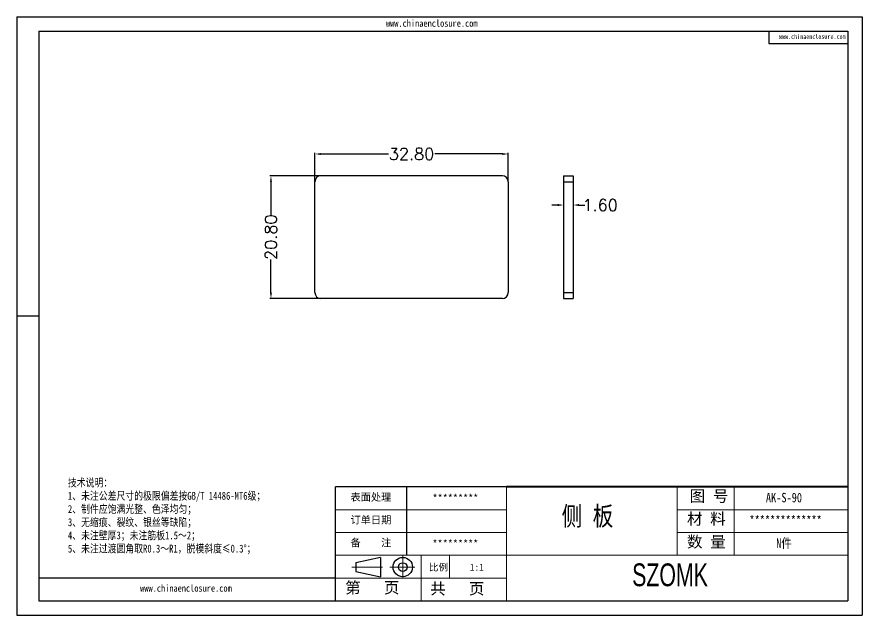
# Model space of a CAD drawing. Header units: inches. Extents: x 3700 to 4563, y 1353 to 2328.
# Drawn here: x 4419.5 to 4562.9, y 1353.2 to 1454.6 of the extents above; entities that cross this region are included whole.
import ezdxf

# ---------------------------------------------------------------- set-up
doc = ezdxf.new("R2010")
doc.units = ezdxf.units.IN
doc.header["$LTSCALE"] = 0.5
doc.linetypes.add('CENTER2', pattern=[28.575, 19.05, -3.175, 3.175, -3.175])
doc.layers.add('文字', color=81, linetype='Continuous')
for name, color, linetype, lineweight in [('粗实线', 7, 'Continuous', 30), ('细实线', 3, 'Continuous', 9), ('细点划线', 2, 'CENTER2', 9)]:
    doc.layers.add(name, color=color, linetype=linetype, lineweight=lineweight)
doc.styles.get("Standard").update_dxf_attribs({"font": 'txt', "bigfont": 'gbcbig.shx'})
doc.styles.add('宋体', font='', dxfattribs={"width": 0.8, "height": 3.5})
doc.styles.add('长仿宋', font='', dxfattribs={"width": 0.7, "height": 4})
doc.styles.get('宋体').set_extended_font_data('SimSun')
doc.styles.get('长仿宋').set_extended_font_data('SimSun')
doc.dimstyles.new('2.5', dxfattribs={"dimtxt": 2, "dimasz": 1, "dimexe": 0.18, "dimexo": 0.0625, "dimgap": 0.09, "dimtad": 0, "dimzin": 0, "dimdsep": 46, "dimtxsty": 'Standard', "dimcen": 1, "dimclrd": 3, "dimclre": 3, "dimadec": 0, "dimazin": 2, "dimtfac": 1, "dimtofl": 0, "dimtmove": 0, "dimatfit": 3, "dimfxl": 1, "dimtolj": 1, "dimtzin": 0, "dimarcsym": 0})

# ---------------------------------------------------------------- blocks, each defined once
blk = doc.blocks.new('*D165')
at = {"color": 3, "lineweight": -2}
for p, q in [((4470.09, 1426.69), (4470.09, 1431.51)), ((4471.09, 1431.33), (4482.57, 1431.33)), ((4501.89, 1431.33), (4490.41, 1431.33)), ((4502.89, 1426.69), (4502.89, 1431.51))]:
    blk.add_line(p, q, dxfattribs=at)
at = {"color": 3}
for points in [[(4471.09, 1431.49), (4471.09, 1431.16), (4470.09, 1431.33)], [(4501.89, 1431.49), (4501.89, 1431.16), (4502.89, 1431.33)]]:
    blk.add_solid(points, dxfattribs=at)
at = {"layer": 'Defpoints', "color": 0}
for p in [(4470.09, 1431.33), (4470.09, 1426.63), (4502.89, 1426.63)]:
    blk.add_point(p, dxfattribs=at)
at = {"color": 0, "insert": (4486.49, 1431.33), "char_height": 2, "attachment_point": 5}
blk.add_mtext('\\A1;32.80', dxfattribs=at)
blk = doc.blocks.new('*D166')
at = {"color": 3, "lineweight": -2}
for p, q in [((4471.4, 1427.63), (4462.45, 1427.63)), ((4462.63, 1426.63), (4462.63, 1420.98)), ((4462.63, 1407.83), (4462.63, 1413.47)), ((4471.4, 1406.83), (4462.45, 1406.83))]:
    blk.add_line(p, q, dxfattribs=at)
at = {"color": 3}
for points in [[(4462.47, 1426.63), (4462.8, 1426.63), (4462.63, 1427.63)], [(4462.47, 1407.83), (4462.8, 1407.83), (4462.63, 1406.83)]]:
    blk.add_solid(points, dxfattribs=at)
at = {"layer": 'Defpoints', "color": 0}
for p in [(4471.46, 1427.63), (4462.63, 1406.83), (4471.46, 1406.83)]:
    blk.add_point(p, dxfattribs=at)
at = {"color": 0, "insert": (4462.63, 1417.23), "char_height": 2, "attachment_point": 5, "rotation": 90}
blk.add_mtext('\\A1;20.80', dxfattribs=at)
blk = doc.blocks.new('*D167')
at = {"color": 3, "lineweight": -2}
for p, q in [((4511.29, 1422.68), (4510.29, 1422.68)), ((4512.29, 1422.91), (4512.29, 1422.5)), ((4513.89, 1422.91), (4513.89, 1422.5)), ((4514.89, 1422.68), (4515.89, 1422.68))]:
    blk.add_line(p, q, dxfattribs=at)
at = {"color": 3}
for points in [[(4511.29, 1422.85), (4511.29, 1422.51), (4512.29, 1422.68)], [(4514.89, 1422.85), (4514.89, 1422.51), (4513.89, 1422.68)]]:
    blk.add_solid(points, dxfattribs=at)
at = {"layer": 'Defpoints', "color": 0}
for p in [(4512.29, 1422.97), (4513.89, 1422.97), (4513.89, 1422.68)]:
    blk.add_point(p, dxfattribs=at)
at = {"color": 0, "insert": (4518.48, 1422.68), "char_height": 2, "attachment_point": 5}
blk.add_mtext('\\A1;1.60', dxfattribs=at)

msp = doc.modelspace()

# ---------------------------------------------------------------- linework, layer by layer
for p, q in [((4419.526, 1454.567), (4562.928, 1454.567)), ((4419.526, 1454.567), (4419.526, 1353.172)), ((4562.928, 1454.567), (4562.928, 1353.172)), ((4423.237, 1452.152), (4560.514, 1452.152)), ((4423.237, 1452.152), (4423.237, 1355.586)), ((4547.102, 1452.152), (4547.102, 1450.057)), ((4560.514, 1452.152), (4560.514, 1355.586)), ((4547.102, 1450.057), (4560.514, 1450.057)), ((4501.889, 1427.627), (4471.089, 1427.627)), ((4512.293, 1427.627), (4512.293, 1406.827)), ((4512.293, 1427.627), (4513.893, 1427.627)), ((4513.893, 1427.627), (4513.893, 1406.827)), ((4470.089, 1407.827), (4470.089, 1426.627)), ((4502.889, 1426.627), (4502.889, 1407.827)), ((4512.293, 1426.627), (4513.893, 1426.627)), ((4501.889, 1406.827), (4471.089, 1406.827)), ((4512.293, 1407.827), (4513.893, 1407.827)), ((4512.293, 1406.827), (4513.893, 1406.827)), ((4423.237, 1403.869), (4419.526, 1403.869)), ((4419.526, 1400.114), (4419.526, 1353.172)), ((4502.574, 1374.899), (4473.604, 1374.899)), ((4473.604, 1355.586), (4473.604, 1374.899)), ((4485.675, 1363.311), (4485.675, 1374.899)), ((4473.604, 1359.448), (4423.237, 1359.448)), ((4423.237, 1355.586), (4560.514, 1355.586)), ((4419.526, 1353.172), (4562.928, 1353.172)), ((4419.526, 1353.172), (4485.916, 1353.172))]:
    msp.add_line(p, q)
for centre, start, end in [((4471.089, 1426.627), 90, 180), ((4501.889, 1426.627), 0, 90), ((4471.089, 1407.827), 180, 270), ((4501.889, 1407.827), 270, 0)]:
    msp.add_arc(centre, 1, start, end)
at = {"layer": '粗实线', "color": 7, "lineweight": 40}
msp.add_line((4560.514, 1374.899), (4502.574, 1374.899), dxfattribs=at)
at = {"layer": '粗实线', "color": 7}
for p, q in [((4481.238, 1362.95), (4477.017, 1362.055)), ((4481.238, 1362.95), (4481.238, 1359.642)), ((4477.017, 1362.055), (4477.017, 1360.563)), ((4477.017, 1360.563), (4481.238, 1359.642))]:
    msp.add_line(p, q, dxfattribs=at)
for radius in [1.641, 0.746]:
    msp.add_circle((4484.994, 1361.309), radius, dxfattribs=at)
at = {"layer": '细实线', "color": 7}
for p, q in [((4502.574, 1374.899), (4502.574, 1355.586)), ((4531.544, 1374.899), (4531.544, 1363.311)), ((4541.201, 1374.899), (4541.201, 1363.392)), ((4502.574, 1371.036), (4473.604, 1371.036)), ((4560.514, 1371.036), (4531.544, 1371.036)), ((4502.574, 1367.174), (4473.604, 1367.174)), ((4560.514, 1367.174), (4531.544, 1367.174)), ((4560.514, 1363.311), (4473.604, 1363.311)), ((4488.089, 1363.311), (4488.089, 1355.586)), ((4492.917, 1363.311), (4492.917, 1359.448)), ((4502.574, 1359.448), (4473.604, 1359.448))]:
    msp.add_line(p, q, dxfattribs=at)
at = {"layer": '细点划线', "color": 7}
for p, q in [((4484.994, 1363.198), (4484.994, 1359.448)), ((4476.344, 1361.309), (4481.561, 1361.309)), ((4482.8, 1361.309), (4487.041, 1361.309))]:
    msp.add_line(p, q, dxfattribs=at)

# ---------------------------------------------------------------- texts
at = {"char_height": 1.2703, "width": 721.97765, "attachment_point": 1}
for s, insert in [('{\\fSimHei|b0|i0|c134|p49;表面处理}', (4476.123, 1373.803)), ('{\\fSimHei|b0|i0|c134|p49;*********}', (4490.036, 1373.64)), ('{\\fSimHei|b0|i0|c134|p49;订单日期}', (4476.123, 1369.94)), ('{\\fSimHei|b0|i0|c134|p49;备    注}', (4476.123, 1366.078)), ('{\\fSimHei|b0|i0|c134|p49;*********}', (4490.036, 1365.914))]:
    msp.add_mtext(s, dxfattribs=dict(at, insert=insert))
at = {"layer": '文字', "color": 0, "attachment_point": 1, "style": '宋体'}
for s, insert, char_height, width in [('www.chinaenclosure.com', (4482.14, 1454.08), 1.18026, 20.73604), ('www.chinaenclosure.com', (4548.83, 1451.622), 0.78684, 13.82402), ('{\\H1.111x;技术说明：\\P1、未注公差尺寸的极限偏差按GB/T 14486-MT6级；\\P2、制件应饱满光整、色泽均匀；\\P3、无缩痕、裂纹、银丝等缺陷；\\P4、未注壁厚3；未注筋板1.5～2；\\P5、未注过渡圆角取R0.3～R1，脱模斜度≤0.3%%D；}', (4428.184, 1376.293), 1.20708, 36.34446), ('{\\H1.111x;AK-S-90}', (4546.605, 1373.89), 1.4485, 16.7463), ('侧 板', (4511.95, 1371.564), 3.2189, 41.15236), ('{\\H1.111x;**************}', (4543.819, 1370.027), 1.4485, 16.7463), ('{\\H1.111x;N件}', (4548.357, 1366.165), 1.4485, 16.7463), ('www.chinaenclosure.com', (4440.438, 1358.318), 1.18026, 20.73604)]:
    msp.add_mtext(s, dxfattribs=dict(at, insert=insert, char_height=char_height, width=width))
at = {"layer": '粗实线', "insert": (4523.913, 1361.928), "char_height": 3.86267, "width": 43.31601, "attachment_point": 1, "style": '长仿宋'}
msp.add_mtext('{\\fSTXinwei|b0|i0|c134|p2;SZOMK}', dxfattribs=at)
at = {"layer": '细实线', "color": 7, "attachment_point": 1}
for s, insert, char_height, width in [('{\\fSimSun|b0|i0|c134|p54;图 号}', (4533.668, 1374.313), 1.93133, 9.65667), ('{\\fSimSun|b0|i0|c134|p54;材 料   }', (4533.21, 1370.45), 1.93133, 9.65667), ('{\\fSimSun|b0|i0|c134|p54;数 量}', (4533.219, 1366.568), 1.93133, 8.72601), ('{\\fSimSun|b0|i0|c134|p54;比例}', (4489.441, 1361.848), 1.1588, 5.08677), ('{\\fSimSun|b0|i0|c134|p54;1:1}', (4496.382, 1361.848), 1.1588, 5.08677), ('{\\fSimSun|b0|i0|c134|p54;第   页}', (4475.229, 1358.785), 1.93133, 14.48501), ('{\\fSimSun|b0|i0|c134|p54; 共   页}', (4488.325, 1358.62), 1.93133, 14.48501)]:
    msp.add_mtext(s, dxfattribs=dict(at, insert=insert, char_height=char_height, width=width))

# ---------------------------------------------------------------- dimensions: what is measured, and where the dimension line sits
for base, p1, p2, picture, middle in [((4470.089, 1431.326), (4502.889, 1426.627), (4470.089, 1426.627), '*D165', (4486.489, 1431.326)), ((4513.893, 1422.681), (4512.293, 1422.974), (4513.893, 1422.974), '*D167', (4518.483, 1422.681))]:
    dim = msp.add_linear_dim(base=base, p1=p1, p2=p2, dimstyle='2.5')
    dim.commit()
    dim.dimension.update_dxf_attribs({"geometry": picture, "text_midpoint": middle})
dim = msp.add_linear_dim(base=(4462.635, 1406.827), p1=(4471.462, 1427.627), p2=(4471.462, 1406.827), angle=90, dimstyle='2.5')
dim.commit()
dim.dimension.update_dxf_attribs({"geometry": '*D166', "text_midpoint": (4462.635, 1417.227)})

doc.saveas('drawing.dxf')
